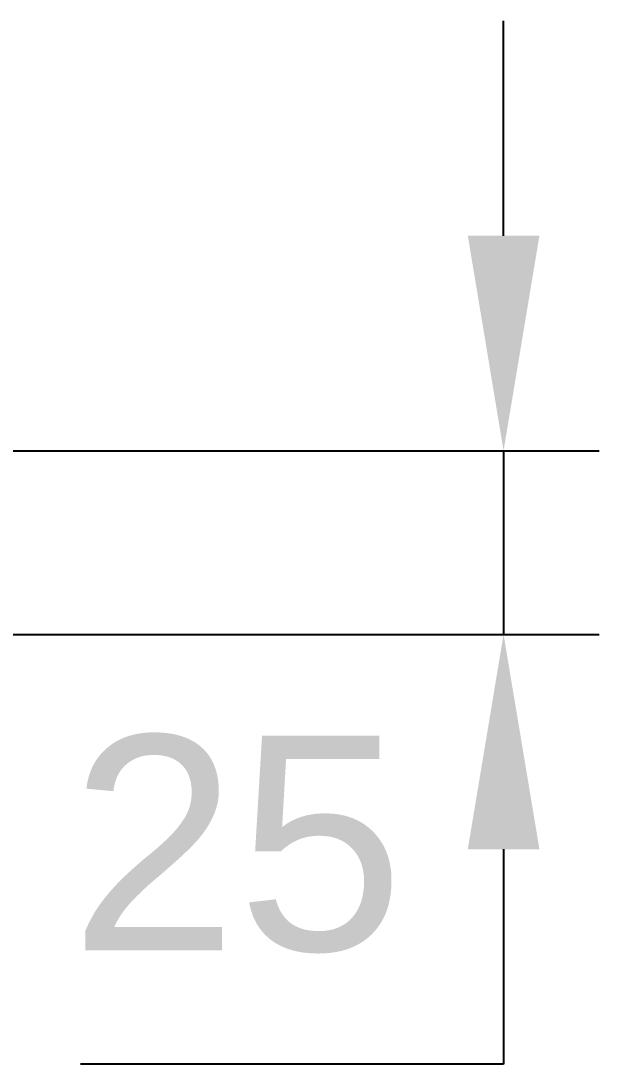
# Model space of a CAD drawing. Header units: millimetres. Extents: x -429 to 16771, y -1239 to 5751.
# Drawn here: x 9149 to 9227.7, y 4706 to 4848 of the extents above; entities that cross this region are included whole.
import ezdxf

# ---------------------------------------------------------------- set-up
doc = ezdxf.new("R2010")
doc.units = ezdxf.units.MM
doc.header["$LTSCALE"] = 100
doc.styles.get("Standard").update_dxf_attribs({"font": 'arial.ttf'})
doc.dimstyles.new('CGJ', dxfattribs={"dimscale": 13, "dimtxt": 2.25, "dimasz": 2.25, "dimexe": 1, "dimexo": 1.25, "dimgap": 1.15, "dimtad": 1, "dimtoh": 1, "dimdec": 1, "dimdsep": 46, "dimtxsty": 'Standard', "dimcen": 0, "dimclrd": 2, "dimclre": 2, "dimclrt": 2, "dimadec": 0, "dimazin": 0, "dimtfac": 1, "dimtdec": 1, "dimtmove": 0, "dimatfit": 0, "dimfxl": 1, "dimtolj": 1, "dimtzin": 0, "dimlwe": -1, "dimarcsym": 2})

# ---------------------------------------------------------------- blocks, each defined once
blk = doc.blocks.new('*D79')
at = {"color": 2, "lineweight": -2, "transparency": 16777216}
for p, q in [((9214.65, 4818.74), (9214.65, 4847.99)), ((9214.65, 4789.49), (9214.65, 4764.49)), ((9214.65, 4735.24), (9214.65, 4705.99)), ((9214.65, 4705.99), (9157.09, 4705.99))]:
    blk.add_line(p, q, dxfattribs=at)
at = {"color": 2, "transparency": 16777216}
for p, q in [((9116.25, 4789.49), (9227.65, 4789.49)), ((9116.25, 4764.49), (9227.65, 4764.49))]:
    blk.add_line(p, q, dxfattribs=at)
for points in [[(9209.78, 4818.74), (9219.53, 4818.74), (9214.65, 4789.49)], [(9209.78, 4735.24), (9219.53, 4735.24), (9214.65, 4764.49)]]:
    blk.add_solid(points, dxfattribs=at)
at = {"layer": 'Defpoints', "color": 0, "transparency": 16777216}
for p in [(9100, 4789.49), (9100, 4764.49), (9214.65, 4764.49)]:
    blk.add_point(p, dxfattribs=at)
at = {"color": 2, "transparency": 16777216, "insert": (9178.39, 4735.88), "char_height": 29.25, "attachment_point": 5}
blk.add_mtext('\\A1;25', dxfattribs=at)

msp = doc.modelspace()

# ---------------------------------------------------------------- dimensions: what is measured, and where the dimension line sits
dim = msp.add_linear_dim(base=(9214.65, 4764.49), p1=(9100, 4789.49), p2=(9100, 4764.49), angle=90, dimstyle='CGJ')
dim.commit()
dim.dimension.update_dxf_attribs({"geometry": '*D79', "text_midpoint": (9178.39, 4735.88)})

doc.saveas('drawing.dxf')
